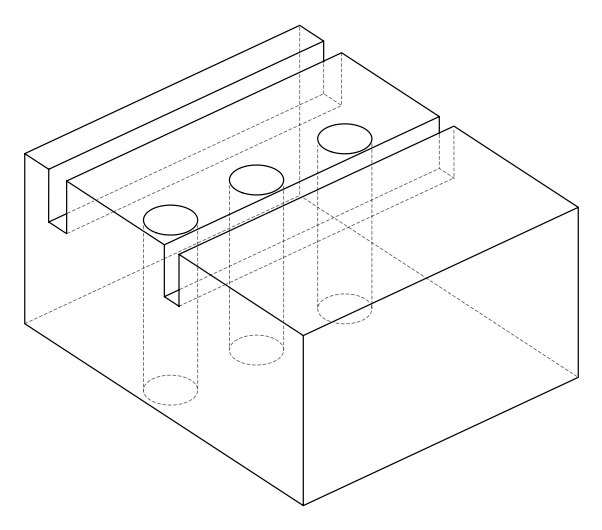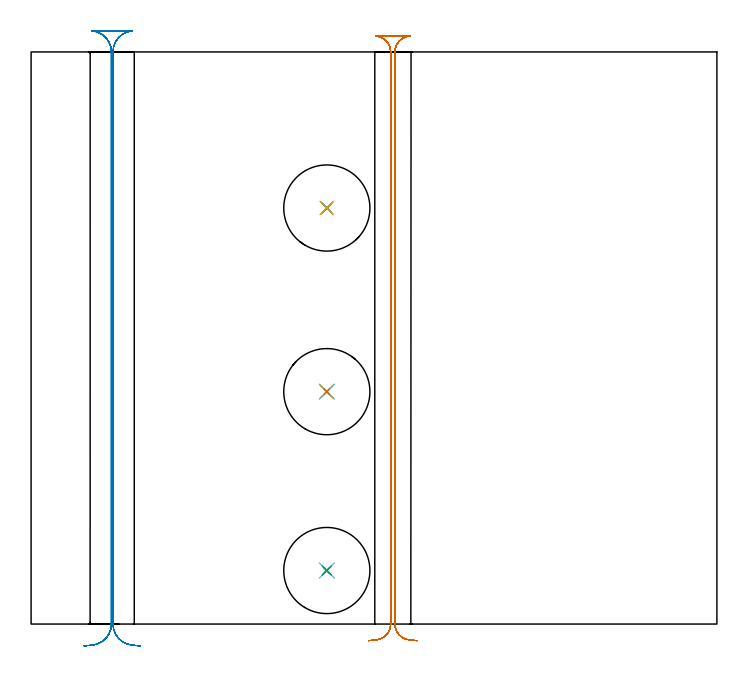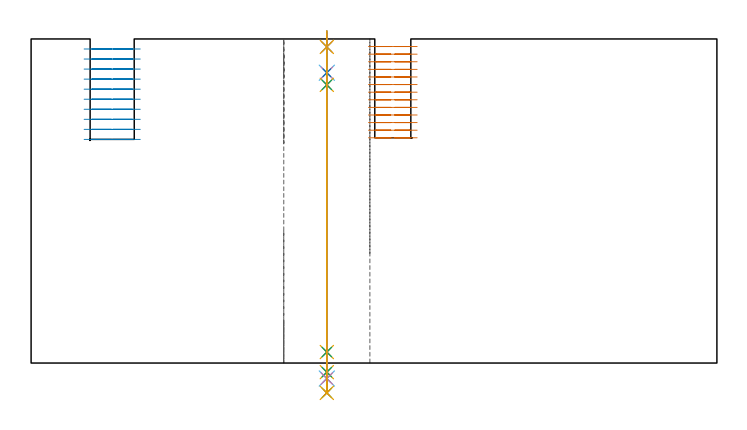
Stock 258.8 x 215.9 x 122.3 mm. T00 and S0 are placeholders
(PLAN: 17 operations, 14 tool changes, 28.3 min)
(1 MILL_RECTANGULAR_SLOT | SLOT_RECTANGULAR | NXT0201_011 | Follow Part, ap 3, ae 75% | 12.83 min | 109525 mm3)
(2 MILL_RECTANGULAR_SLOT_1 | SLOT_RECTANGULAR_1 | NXT0201_012 | Follow Part, ap 4, ae 75% | 10.16 min | 135871 mm3)
(3 SPOT_DRILL | STEP1HOLE | NXT0321_9005460120000 | 0.05 min | 183 mm3)
(4 SPOT_DRILL_1 | STEP1HOLE_1 | NXT0321_9005460120000 | 0.05 min | 216 mm3)
(5 SPOT_DRILL_2 | STEP1HOLE_2 | NXT0321_9005460120000 | 0.05 min | 186 mm3)
(6 DRILL_BLIND_HOLE_INTO_CENTER | STEP1HOLE | NXT0301_056 | 0.06 min | 515 mm3)
(7 GUN_DRILL_THROUGH_HOLE | STEP1HOLE | UGT0307_005 | 0.58 min | 5995 mm3)
(8 SPADE_DRILL_TO_ENLARGE_THROUGH_HOLE | STEP1HOLE | UGT0306_010 | 0.52 min | 29773 mm3)
(9 DRILL_TO_ENLARGE_THROUGH_HOLE | STEP1HOLE | UGT0301_001 | 0.54 min | 64923 mm3)
(10 DRILL_BLIND_HOLE_INTO_CENTER_1 | STEP1HOLE_1 | NXT0301_056 | 0.06 min | 558 mm3)
(11 GUN_DRILL_THROUGH_HOLE_1 | STEP1HOLE_1 | UGT0307_005 | 0.58 min | 5953 mm3)
(12 SPADE_DRILL_TO_ENLARGE_THROUGH_HOLE_1 | STEP1HOLE_1 | UGT0306_010 | 0.52 min | 29805 mm3)
(13 DRILL_TO_ENLARGE_THROUGH_HOLE_1 | STEP1HOLE_1 | UGT0301_001 | 0.54 min | 64958 mm3)
(14 DRILL_BLIND_HOLE_INTO_CENTER_2 | STEP1HOLE_2 | NXT0301_056 | 0.06 min | 521 mm3)
(15 GUN_DRILL_THROUGH_HOLE_2 | STEP1HOLE_2 | UGT0307_005 | 0.58 min | 5962 mm3)
(16 SPADE_DRILL_TO_ENLARGE_THROUGH_HOLE_2 | STEP1HOLE_2 | UGT0306_010 | 0.52 min | 29820 mm3)
(17 DRILL_TO_ENLARGE_THROUGH_HOLE_2 | STEP1HOLE_2 | UGT0301_001 | 0.54 min | 64925 mm3)
(TOOL NXT0201_011 | ENDMILL 12mm [2P460-1200-NA 1630] | D12 FL38 Z6)
(TOOL NXT0201_012 | ENDMILL 16mm [2P460-1600-NA 1630] | D16 FL38 Z6)
(TOOL NXT0321_9005460120000 | NC Spot Drill, 142deg, 12mm, Carbide, Uncoated | D12 PA142 FL30 Z2)
(TOOL NXT0301_056 | Carbide Drill 8.5mm [860.1-0850-026A1-MM 2214] | D8.5 PA140 FL47 Z2)
(TOOL UGT0307_005 | Gun Drill 8.3 mm | D8.3 PA130 FL24 Z1)
(TOOL UGT0306_010 | Spade Drill 19.5mm | D19.5 PA132 FL10 Z2)
(TOOL UGT0301_001 | Twist Drill 32.5 mm | D32.5 PA118 FL185 Z2)
(OP 1 MILL_RECTANGULAR_SLOT)
G17 G21 G94 G90
T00 M6
G54
G17 G0 G90 X145.686 Y-6.27 S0 M3
G43 Z132.3 H1
Z119.431
G94 G1 X142.701 Y-5.97 F250.
G2 X137.3 Y0. R6. F500.
G1 Y215.9
G2 X142.954 Y221.89 R6.
G1 Y221.9
X130.046
Y221.89
G2 X135.7 Y215.9 R6.
G1 Y0.
G2 X130.299 Y-5.97 R6.
G1 X127.314 Y-6.27 F250.
G0 X145.686 Z116.561
G1 X142.701 Y-5.97
G2 X137.3 Y0. R6. F500.
G1 Y215.9
G2 X142.954 Y221.89 R6.
G1 Y221.9
X130.046
Y221.89
G2 X135.7 Y215.9 R6.
G1 Y0.
G2 X130.299 Y-5.97 R6.
G1 X127.314 Y-6.27 F250.
G0 X145.686 Z113.692
G1 X142.701 Y-5.97
G2 X137.3 Y0. R6. F500.
G1 Y215.9
G2 X142.954 Y221.89 R6.
G1 Y221.9
X130.046
Y221.89
G2 X135.7 Y215.9 R6.
G1 Y0.
G2 X130.299 Y-5.97 R6.
G1 X127.314 Y-6.27 F250.
G0 X145.686 Z110.823
G1 X142.701 Y-5.97
G2 X137.3 Y0. R6. F500.
G1 Y215.9
G2 X142.954 Y221.89 R6.
G1 Y221.9
X130.046
Y221.89
G2 X135.7 Y215.9 R6.
G1 Y0.
G2 X130.299 Y-5.97 R6.
G1 X127.314 Y-6.27 F250.
G0 X145.686 Z107.954
G1 X142.701 Y-5.97
G2 X137.3 Y0. R6. F500.
G1 Y215.9
G2 X142.954 Y221.89 R6.
G1 Y221.9
X130.046
Y221.89
G2 X135.7 Y215.9 R6.
G1 Y0.
G2 X130.299 Y-5.97 R6.
G1 X127.314 Y-6.27 F250.
G0 X145.686 Z105.085
G1 X142.701 Y-5.97
G2 X137.3 Y0. R6. F500.
G1 Y215.9
G2 X142.954 Y221.89 R6.
G1 Y221.9
X130.046
Y221.89
G2 X135.7 Y215.9 R6.
G1 Y0.
G2 X130.299 Y-5.97 R6.
G1 X127.314 Y-6.27 F250.
G0 X145.686 Z102.215
G1 X142.701 Y-5.97
G2 X137.3 Y0. R6. F500.
G1 Y215.9
G2 X142.954 Y221.89 R6.
G1 Y221.9
X130.046
Y221.89
G2 X135.7 Y215.9 R6.
G1 Y0.
G2 X130.299 Y-5.97 R6.
G1 X127.314 Y-6.27 F250.
G0 X145.686 Z99.346
G1 X142.701 Y-5.97
G2 X137.3 Y0. R6. F500.
G1 Y215.9
G2 X142.954 Y221.89 R6.
G1 Y221.9
X130.046
Y221.89
G2 X135.7 Y215.9 R6.
G1 Y0.
G2 X130.299 Y-5.97 R6.
G1 X127.314 Y-6.27 F250.
G0 X145.686 Z96.477
G1 X142.701 Y-5.97
G2 X137.3 Y0. R6. F500.
G1 Y215.9
G2 X142.954 Y221.89 R6.
G1 Y221.9
X130.046
Y221.89
G2 X135.7 Y215.9 R6.
G1 Y0.
G2 X130.299 Y-5.97 R6.
G1 X127.314 Y-6.27 F250.
G0 X145.686 Z93.608
G1 X142.701 Y-5.97
G2 X137.3 Y0. R6. F500.
G1 Y215.9
G2 X142.954 Y221.89 R6.
G1 Y221.9
X130.046
Y221.89
G2 X135.7 Y215.9 R6.
G1 Y0.
G2 X130.299 Y-5.97 R6.
G1 X127.314 Y-6.27 F250.
G0 X145.686 Z90.738
G1 X142.701 Y-5.97
G2 X137.3 Y0. R6. F500.
G1 Y215.9
G2 X142.954 Y221.89 R6.
G1 Y221.9
X130.046
Y221.89
G2 X135.7 Y215.9 R6.
G1 Y0.
G2 X130.299 Y-5.97 R6.
G1 X127.314 Y-6.27 F250.
G0 X145.686 Z87.869
G1 X142.701 Y-5.97
G2 X137.3 Y0. R6. F500.
G1 Y215.9
G2 X142.954 Y221.89 R6.
G1 Y221.9
X130.046
Y221.89
G2 X135.7 Y215.9 R6.
G1 Y0.
G2 X130.299 Y-5.97 R6.
G1 X127.314 Y-6.27 F250.
G0 X145.686 Z85.
G1 X142.701 Y-5.97
G2 X137.3 Y0. R6. F500.
G1 Y215.9
G2 X142.954 Y221.89 R6.
G1 Y221.9
X130.046
Y221.89
G2 X135.7 Y215.9 R6.
G1 Y0.
G2 X130.299 Y-5.97 R6.
G1 X127.314 Y-6.27 F250.
G0 Z132.3
M5
M2
(OP 2 MILL_RECTANGULAR_SLOT_1)
G17 G21 G94 G90
T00 M6
G54
G17 G0 G90 X41.197 Y-8.23 S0 M3
G43 Z132.3 H1
Z118.51
G94 G1 X38.208 Y-7.97 F250.
G2 X30.9 Y0. R8. F500.
G1 Y215.9
G2 X38.208 Y223.87 R8.
G1 Y223.9
X22.992
Y223.87
G2 X30.3 Y215.9 R8.
G1 Y0.
G2 X22.992 Y-7.97 R8.
G1 X20.003 Y-8.23 F250.
G0 X41.197 Z114.72
G1 X38.208 Y-7.97
G2 X30.9 Y0. R8. F500.
G1 Y215.9
G2 X38.208 Y223.87 R8.
G1 Y223.9
X22.992
Y223.87
G2 X30.3 Y215.9 R8.
G1 Y0.
G2 X22.992 Y-7.97 R8.
G1 X20.003 Y-8.23 F250.
G0 X41.197 Z110.93
G1 X38.208 Y-7.97
G2 X30.9 Y0. R8. F500.
G1 Y215.9
G2 X38.208 Y223.87 R8.
G1 Y223.9
X22.992
Y223.87
G2 X30.3 Y215.9 R8.
G1 Y0.
G2 X22.992 Y-7.97 R8.
G1 X20.003 Y-8.23 F250.
G0 X41.197 Z107.14
G1 X38.208 Y-7.97
G2 X30.9 Y0. R8. F500.
G1 Y215.9
G2 X38.208 Y223.87 R8.
G1 Y223.9
X22.992
Y223.87
G2 X30.3 Y215.9 R8.
G1 Y0.
G2 X22.992 Y-7.97 R8.
G1 X20.003 Y-8.23 F250.
G0 X41.197 Z103.35
G1 X38.208 Y-7.97
G2 X30.9 Y0. R8. F500.
G1 Y215.9
G2 X38.208 Y223.87 R8.
G1 Y223.9
X22.992
Y223.87
G2 X30.3 Y215.9 R8.
G1 Y0.
G2 X22.992 Y-7.97 R8.
G1 X20.003 Y-8.23 F250.
G0 X41.197 Z99.56
G1 X38.208 Y-7.97
G2 X30.9 Y0. R8. F500.
G1 Y215.9
G2 X38.208 Y223.87 R8.
G1 Y223.9
X22.992
Y223.87
G2 X30.3 Y215.9 R8.
G1 Y0.
G2 X22.992 Y-7.97 R8.
G1 X20.003 Y-8.23 F250.
G0 X41.197 Z95.77
G1 X38.208 Y-7.97
G2 X30.9 Y0. R8. F500.
G1 Y215.9
G2 X38.208 Y223.87 R8.
G1 Y223.9
X22.992
Y223.87
G2 X30.3 Y215.9 R8.
G1 Y0.
G2 X22.992 Y-7.97 R8.
G1 X20.003 Y-8.23 F250.
G0 X41.197 Z91.98
G1 X38.208 Y-7.97
G2 X30.9 Y0. R8. F500.
G1 Y215.9
G2 X38.208 Y223.87 R8.
G1 Y223.9
X22.992
Y223.87
G2 X30.3 Y215.9 R8.
G1 Y0.
G2 X22.992 Y-7.97 R8.
G1 X20.003 Y-8.23 F250.
G0 X41.197 Z88.19
G1 X38.208 Y-7.97
G2 X30.9 Y0. R8. F500.
G1 Y215.9
G2 X38.208 Y223.87 R8.
G1 Y223.9
X22.992
Y223.87
G2 X30.3 Y215.9 R8.
G1 Y0.
G2 X22.992 Y-7.97 R8.
G1 X20.003 Y-8.23 F250.
G0 X41.197 Z84.4
G1 X38.208 Y-7.97
G2 X30.9 Y0. R8. F500.
G1 Y215.9
G2 X38.208 Y223.87 R8.
G1 Y223.9
X22.992
Y223.87
G2 X30.3 Y215.9 R8.
G1 Y0.
G2 X22.992 Y-7.97 R8.
G1 X20.003 Y-8.23 F250.
G0 Z132.3
M5
M2
(OP 3 SPOT_DRILL)
G17 G21 G94 G90
T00 M6
G54
G17 G0 G90 X111.6 Y20.2 S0 M3
G43 Z132.3 H0
G94 G81 G98 Z119.3 F250. R125.3
G80
M5
M2
(OP 4 SPOT_DRILL_1)
G17 G21 G94 G90
T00 M6
G54
G17 G0 G90 X111.6 Y87.7 S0 M3
G43 Z132.3 H0
G94 G81 G98 Z119.3 F250. R125.3
G80
M5
M2
(OP 5 SPOT_DRILL_2)
G17 G21 G94 G90
T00 M6
G54
G17 G0 G90 X111.6 Y157. S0 M3
G43 Z132.3 H0
G94 G81 G98 Z119.3 F250. R125.3
G80
M5
M2
(OP 6 DRILL_BLIND_HOLE_INTO_CENTER)
G17 G21 G94 G90
T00 M6
G54
G17 G0 G90 X111.6 Y20.2 S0 M3
G43 Z132.3 H1
G94 G81 G98 Z109.55 F250. R124.3
G80
M5
M2
(OP 7 GUN_DRILL_THROUGH_HOLE)
G17 G21 G94 G90
T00 M6
G54
G17 G0 G90 X111.6 Y20.2 M8
G43 Z132.3 H0
Z118.86
S716 M3
G94 G1 Z104.975 F125. M26
G4 X.084
Z4.15 F250.
G4 X.084
Z-3.435 F125.
G4 X.084
M5
M9
G0 Z118.86
Z132.3
M2
(OP 8 SPADE_DRILL_TO_ENLARGE_THROUGH_HOLE)
G17 G21 G94 G90
T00 M6
G54
G17 G0 G90 X111.6 Y20.2 S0 M3
G43 Z132.3 H0
G94 G73 G98 Z-5.841 F250. Q18.306 R124.3
G80
M5
M2
(OP 9 DRILL_TO_ENLARGE_THROUGH_HOLE)
G17 G21 G94 G90
T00 M6
G54
G17 G0 G90 X111.6 Y20.2 S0 M3
G43 Z132.3 H0
G94 G73 G98 Z-11.264 F250. Q26.713 R124.3
G80
M5
M2
(OP 10 DRILL_BLIND_HOLE_INTO_CENTER_1)
G17 G21 G94 G90
T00 M6
G54
G17 G0 G90 X111.6 Y87.7 S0 M3
G43 Z132.3 H1
G94 G81 G98 Z109.55 F250. R124.3
G80
M5
M2
(OP 11 GUN_DRILL_THROUGH_HOLE_1)
G17 G21 G94 G90
T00 M6
G54
G17 G0 G90 X111.6 Y87.7 M8
G43 Z132.3 H0
Z118.86
S716 M3
G94 G1 Z104.975 F125. M26
G4 X.084
Z4.15 F250.
G4 X.084
Z-3.435 F125.
G4 X.084
M5
M9
G0 Z118.86
Z132.3
M2
(OP 12 SPADE_DRILL_TO_ENLARGE_THROUGH_HOLE_1)
G17 G21 G94 G90
T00 M6
G54
G17 G0 G90 X111.6 Y87.7 S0 M3
G43 Z132.3 H0
G94 G73 G98 Z-5.841 F250. Q18.306 R124.3
G80
M5
M2
(OP 13 DRILL_TO_ENLARGE_THROUGH_HOLE_1)
G17 G21 G94 G90
T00 M6
G54
G17 G0 G90 X111.6 Y87.7 S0 M3
G43 Z132.3 H0
G94 G73 G98 Z-11.264 F250. Q26.713 R124.3
G80
M5
M2
(OP 14 DRILL_BLIND_HOLE_INTO_CENTER_2)
G17 G21 G94 G90
T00 M6
G54
G17 G0 G90 X111.6 Y157. S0 M3
G43 Z132.3 H1
G94 G81 G98 Z109.55 F250. R124.3
G80
M5
M2
(OP 15 GUN_DRILL_THROUGH_HOLE_2)
G17 G21 G94 G90
T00 M6
G54
G17 G0 G90 X111.6 Y157. M8
G43 Z132.3 H0
Z118.86
S716 M3
G94 G1 Z104.975 F125. M26
G4 X.084
Z4.15 F250.
G4 X.084
Z-3.435 F125.
G4 X.084
M5
M9
G0 Z118.86
Z132.3
M2
(OP 16 SPADE_DRILL_TO_ENLARGE_THROUGH_HOLE_2)
G17 G21 G94 G90
T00 M6
G54
G17 G0 G90 X111.6 Y157. S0 M3
G43 Z132.3 H0
G94 G73 G98 Z-5.841 F250. Q18.306 R124.3
G80
M5
M2
(OP 17 DRILL_TO_ENLARGE_THROUGH_HOLE_2)
G17 G21 G94 G90
T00 M6
G54
G17 G0 G90 X111.6 Y157. S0 M3
G43 Z132.3 H0
G94 G73 G98 Z-11.264 F250. Q26.713 R124.3
G80
M5
M2
